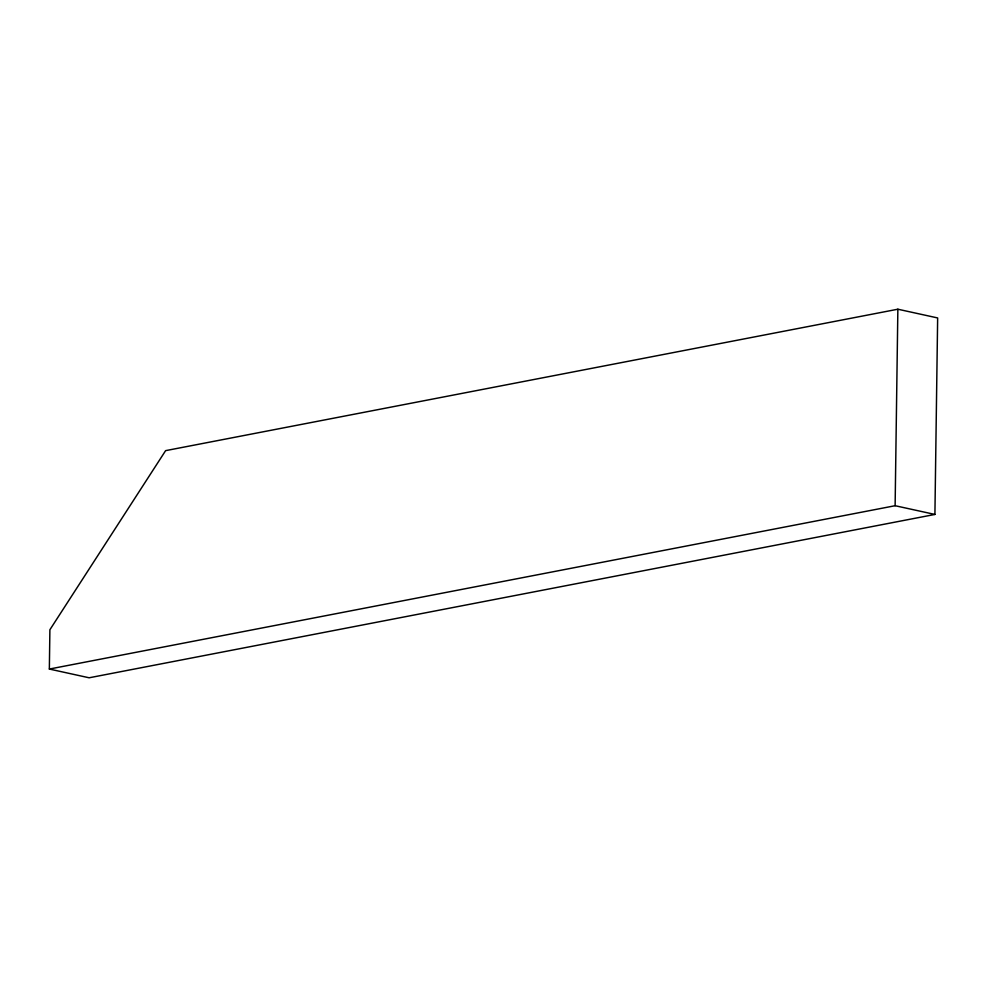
<?xml version="1.0" encoding="UTF-8"?>
<svg xmlns="http://www.w3.org/2000/svg" width="987" height="987" viewBox="0 0 987 987"><rect width="100%" height="100%" fill="white"/><g stroke="black" fill="none" stroke-linecap="round" stroke-linejoin="round"><path stroke-width="1.48" d="M49.35 669.05L49.893 629.755L165.619 450.64L897.862 309.215L937.65 317.95L934.911 514.437L89.138 677.785L49.35 669.05L895.123 505.714L934.911 514.437M895.123 505.714L897.862 309.215"/></g></svg>
